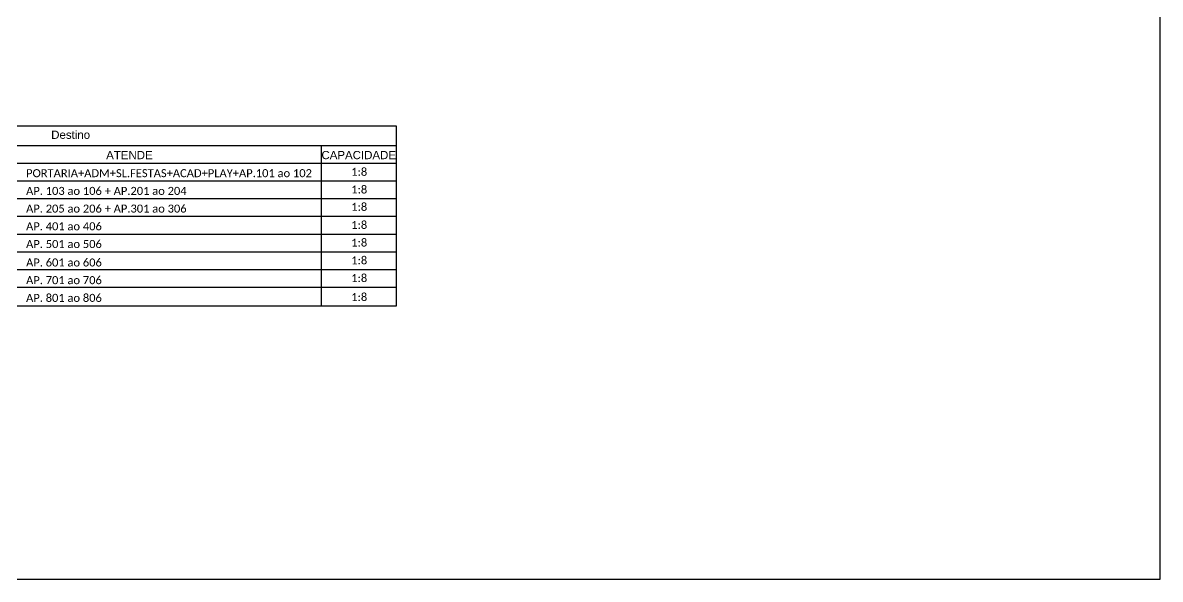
# Model space of a CAD drawing. Header units: metres. Extents: x -1286 to 461, y -500 to 94.
# Drawn here: x 35.8 to 460.7, y -499.8 to -291.9 of the extents above; entities that cross this region are included whole.
import ezdxf
from ezdxf.enums import TextEntityAlignment as Align

# ---------------------------------------------------------------- set-up
doc = ezdxf.new("R2010")
doc.units = ezdxf.units.M
doc.styles.add('ARIAL', font='arial.ttf')
doc.styles.add('WMF-Calibri0', font='calibri.ttf')

msp = doc.modelspace()

# ---------------------------------------------------------------- linework, layer by layer
for p, q in [((-107.89, -330.39), (175.32, -330.39)), ((175.32, -330.39), (175.32, -397.75)), ((-26.29, -337.75), (175.32, -337.75)), ((147.33, -337.75), (147.33, -397.75)), ((-26.29, -344.36), (175.32, -344.36)), ((-26.29, -350.98), (175.32, -350.98)), ((-26.29, -357.59), (175.32, -357.59)), ((-26.29, -364.2), (175.32, -364.2)), ((-26.29, -370.82), (175.32, -370.82)), ((-26.29, -377.43), (175.32, -377.43)), ((-26.29, -384.05), (175.32, -384.05)), ((-26.29, -390.66), (175.32, -390.66)), ((175.32, -397.75), (-107.89, -397.75))]:
    msp.add_line(p, q)
msp.add_lwpolyline([(-380.32, -499.81), (460.68, -499.81), (460.68, 94.19), (-380.32, 94.19)], close=True)

# ---------------------------------------------------------------- texts
at = {"style": 'ARIAL'}
for s, p in [('Destino', (53.74, -333.73)), ('ATENDE', (75.69, -341.32)), ('CAPACIDADE', (161.33, -341.32))]:
    msp.add_text(s, height=3.067, dxfattribs=at).set_placement(p, align=Align.MIDDLE_CENTER)
at = {"color": 7, "style": 'WMF-Calibri0'}
for s, p in [('PORTARIA+ADM+SL.FESTAS+ACAD+PLAY+AP.101 ao 102', (37.1, -349.58)), ('AP. 103 ao 106 + AP.201 ao 204', (37.1, -356.2)), ('AP. 205 ao 206 + AP.301 ao 306', (37.1, -362.81)), ('AP. 401 ao 406', (37.1, -369.42)), ('AP. 501 ao 506', (37.1, -376.04)), ('AP. 601 ao 606', (37.1, -382.94)), ('AP. 701 ao 706', (37.1, -389.55)), ('AP. 801 ao 806', (37.1, -396.17))]:
    msp.add_text(s, height=2.9879, dxfattribs=at).set_placement(p)
at = {"color": 7, "lineweight": 0, "style": 'WMF-Calibri0', "flags": 8}
for p in [(158.53, -349.06), (158.53, -355.67), (158.53, -362.15), (158.53, -368.9), (158.53, -375.51), (158.53, -382.13), (158.53, -388.74), (158.53, -395.83)]:
    msp.add_attdef('1:8', p, '1:8', height=2.988, dxfattribs=at)

doc.saveas('drawing.dxf')
